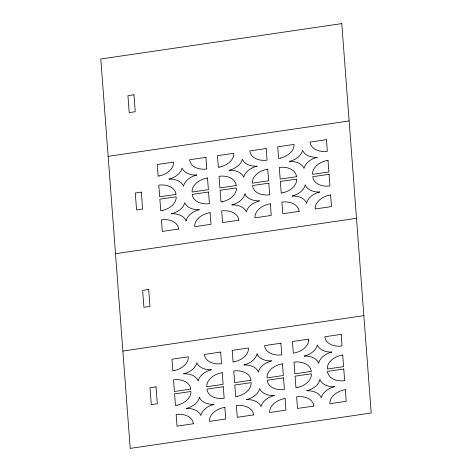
<?xml version="1.0" encoding="UTF-8"?>
<svg xmlns="http://www.w3.org/2000/svg" width="472" height="472" viewBox="0 0 472 472"><rect width="100%" height="100%" fill="white"/><g stroke="black" fill="none" stroke-linecap="round" stroke-linejoin="round"><path stroke-width="0.71" d="M108.147 156.35L349.132 120.95M115.51 253.7L356.49 218.3M122.867 351.05L363.853 315.65M308.753 340.312L308.747 339.12L292.451 341.516L293.33 353.168L295 352.844A16.78 11.617 -12.1 0 0 308.753 340.312M318.712 363.115A16.785 11.617 -12.1 0 1 331.928 352.035A16.738 11.588 -12.1 0 1 317.337 345.05A16.785 11.617 -12.1 0 1 304.098 356.124A16.738 11.588 -12.1 0 1 318.688 363.115M198.222 380.81A16.785 11.617 -12.1 0 1 211.438 369.735A16.738 11.588 -12.1 0 1 196.842 362.75A16.785 11.617 -12.1 0 1 183.602 373.824A16.738 11.588 -12.1 0 1 198.199 380.815M258.455 371.966A16.785 11.617 -12.1 0 1 271.671 360.885A16.738 11.588 -12.1 0 1 257.075 353.9M258.432 371.966A16.738 11.588 -12.1 0 0 243.835 364.986A16.785 11.617 -12.1 0 0 257.051 353.9M199.461 397.4A16.738 11.588 -12.1 0 0 214.058 404.38A16.785 11.617 -12.1 0 0 200.842 415.466A16.738 11.588 -12.1 0 0 186.222 408.481A16.785 11.617 -12.1 0 0 199.438 397.4M319.957 379.7A16.738 11.588 -12.1 0 0 334.548 386.68A16.785 11.617 -12.1 0 0 321.332 397.766A16.738 11.588 -12.1 0 0 306.717 390.786A16.785 11.617 -12.1 0 0 319.928 379.7M306.617 203.066A16.785 11.617 -12.1 0 1 319.827 191.986A16.738 11.588 -12.1 0 1 305.236 185M306.593 203.066A16.738 11.588 -12.1 0 0 291.997 196.081A16.785 11.617 -12.1 0 0 305.213 185M186.121 220.766A16.785 11.617 -12.1 0 1 199.337 209.686A16.738 11.588 -12.1 0 1 184.741 202.7A16.785 11.617 -12.1 0 1 171.507 213.775M171.507 213.781A16.738 11.588 -12.1 0 1 186.098 220.766M244.98 193.85A16.738 11.588 -12.1 0 0 259.57 200.836A16.785 11.617 -12.1 0 0 246.36 211.916A16.738 11.588 -12.1 0 0 231.74 204.936A16.785 11.617 -12.1 0 0 244.956 193.85M159.79 175.838L158.12 176.168L157.241 164.516L173.537 162.12L173.543 163.312A16.78 11.617 -12.1 0 1 159.784 175.832M220.023 166.994L218.353 167.318L217.474 155.666L233.776 153.276L233.776 154.462A16.78 11.617 -12.1 0 1 220.017 166.982M280.279 158.138L278.616 158.468L277.731 146.816L294.032 144.42L294.038 145.612A16.78 11.617 -12.1 0 1 280.279 158.132M207.509 177.991L205.839 178.316A16.78 11.617 -12.1 0 0 192.086 190.847L192.086 192.033L208.388 189.644L207.509 177.991M267.742 169.147L266.072 169.472A16.78 11.617 -12.1 0 0 252.319 181.997L252.325 183.189L268.621 180.794L267.742 169.147M327.999 160.291L326.335 160.616A16.78 11.617 -12.1 0 0 312.576 173.147L312.582 174.333L328.878 171.944L327.999 160.291M162.409 210.494L160.74 210.819L159.86 199.166L176.156 196.777L176.162 197.963A16.78 11.617 -12.1 0 1 162.403 210.482M222.642 201.644L220.973 201.969L220.094 190.322L236.395 187.927L236.395 189.119A16.78 11.617 -12.1 0 1 222.637 201.632M282.899 192.794L281.235 193.119L280.35 181.466L296.652 179.077L296.658 180.263A16.78 11.617 -12.1 0 1 282.899 192.782M210.123 212.642L208.459 212.972A16.78 11.617 -12.1 0 0 194.706 225.498L194.706 226.69L211.008 224.294L210.123 212.642M270.362 203.798L268.692 204.122A16.78 11.617 -12.1 0 0 254.939 216.648L254.945 217.84L271.241 215.444L270.362 203.798M330.618 194.942L328.954 195.272A16.78 11.617 -12.1 0 0 315.196 207.798L315.202 208.99L331.497 206.594L330.618 194.942M174.504 370.538L172.84 370.868L171.961 359.216L188.257 356.82L188.263 358.012A16.78 11.617 -12.1 0 1 174.504 370.532M234.737 361.694L233.074 362.018L232.195 350.371L248.49 347.976L248.496 349.168A16.78 11.617 -12.1 0 1 234.737 361.682M222.223 372.691L220.56 373.016A16.78 11.617 -12.1 0 0 206.807 385.547L206.807 386.733L223.103 384.344L222.223 372.691M282.457 363.847L280.793 364.172A16.78 11.617 -12.1 0 0 267.04 376.697L267.04 377.889L283.342 375.494L282.457 363.847M342.719 354.991L341.049 355.322A16.78 11.617 -12.1 0 0 327.297 367.847L327.297 369.039L343.598 366.644L342.719 354.991M177.124 405.194L175.46 405.519L174.581 393.866L190.877 391.477L190.883 392.663A16.78 11.617 -12.1 0 1 177.124 405.183M237.357 396.344L235.693 396.669L234.814 385.022L251.11 382.627L251.116 383.819A16.78 11.617 -12.1 0 1 237.357 396.332M297.62 387.494L295.95 387.819L295.071 376.166L311.367 373.777L311.373 374.963A16.78 11.617 -12.1 0 1 297.614 387.482M224.843 407.342L223.179 407.672A16.78 11.617 -12.1 0 0 209.426 420.198L209.426 421.39L225.722 418.994L224.843 407.342M285.076 398.498L283.412 398.822A16.78 11.617 -12.1 0 0 269.659 411.348L269.659 412.54L285.961 410.144L285.076 398.498M345.339 389.642L343.669 389.972A16.78 11.617 -12.1 0 0 329.916 402.498L329.916 403.69L346.218 401.294L345.339 389.642M341.775 23.6L100.79 59L130.225 448.4L371.21 413L341.775 23.6M133.954 94.784L127.93 95.668L129.21 112.601L135.234 111.716L133.954 94.784M205.945 157.365L189.65 159.754L189.821 160.922A16.78 11.617 -12.1 0 0 205.149 169.165L206.825 169.011L205.945 157.365M266.178 148.515L249.883 150.91L250.054 152.072A16.78 11.617 -12.1 0 0 265.382 160.321L267.063 160.161L266.178 148.515M326.441 139.665L310.139 142.054L310.316 143.222A16.78 11.617 -12.1 0 0 325.645 151.465L327.32 151.311L326.441 139.665M141.311 192.133L135.287 193.018L136.567 209.952L142.591 209.066L141.311 192.133M175.979 194.399L159.683 196.794L158.798 185.148L160.48 184.983A16.78 11.617 -12.1 0 1 175.802 193.237L175.979 194.399M236.212 185.555L219.917 187.95L219.037 176.298L220.713 176.133A16.78 11.617 -12.1 0 1 236.035 184.387L236.212 185.555M296.469 176.705L280.173 179.095L279.294 167.448L280.97 167.283A16.78 11.617 -12.1 0 1 296.298 175.537L296.469 176.705M208.565 192.015L192.269 194.405L192.44 195.573A16.78 11.617 -12.1 0 0 207.768 203.815L209.444 203.662L208.565 192.015M268.798 183.165L252.502 185.561L252.673 186.723A16.78 11.617 -12.1 0 0 268.002 194.971L269.683 194.812L268.798 183.165M329.061 174.315L312.759 176.705L312.93 177.873A16.78 11.617 -12.1 0 0 328.264 186.115L329.94 185.962L329.061 174.315M178.599 229.056L162.303 231.445L161.418 219.799L163.1 219.633A16.78 11.617 -12.1 0 1 178.422 227.887L178.599 229.056M238.832 220.206L222.536 222.601L221.657 210.949L223.333 210.783A16.78 11.617 -12.1 0 1 238.655 219.037L238.832 220.206M299.089 211.356L282.793 213.745L281.914 202.099L283.589 201.933A16.78 11.617 -12.1 0 1 298.912 210.188L299.089 211.356M148.668 289.483L142.644 290.368L143.925 307.301L149.948 306.416L148.668 289.483M220.666 352.065L204.364 354.454L204.541 355.623A16.78 11.617 -12.1 0 0 219.869 363.865L221.545 363.711L220.666 352.065M280.899 343.215L264.603 345.61L264.774 346.772A16.78 11.617 -12.1 0 0 280.102 355.021L281.778 354.861L280.899 343.215M341.156 334.365L324.86 336.754L325.031 337.922A16.78 11.617 -12.1 0 0 340.359 346.165L342.041 346.011L341.156 334.365M156.031 386.833L150.007 387.718L151.288 404.651L157.312 403.767L156.031 386.833M190.7 389.105L174.398 391.494L173.519 379.848L175.195 379.683A16.78 11.617 -12.1 0 1 190.523 387.937L190.7 389.105M250.933 380.255L234.631 382.65L233.752 370.998L235.434 370.833A16.78 11.617 -12.1 0 1 250.756 379.087L250.933 380.255M311.19 371.405L294.894 373.794L294.009 362.148L295.69 361.983A16.78 11.617 -12.1 0 1 311.013 370.237L311.19 371.405M223.285 386.716L206.984 389.105L207.161 390.273A16.78 11.617 -12.1 0 0 222.489 398.516L224.165 398.362L223.285 386.716M283.519 377.865L267.223 380.261L267.394 381.423A16.78 11.617 -12.1 0 0 282.722 389.671L284.398 389.512L283.519 377.865M343.775 369.016L327.479 371.411L327.651 372.573A16.78 11.617 -12.1 0 0 342.979 380.821L344.654 380.662L343.775 369.016M193.319 423.756L177.018 426.145L176.139 414.499L177.814 414.333A16.78 11.617 -12.1 0 1 193.142 422.587L193.319 423.756M253.552 414.906L237.251 417.301L236.372 405.649L238.053 405.483A16.78 11.617 -12.1 0 1 253.375 413.743L253.552 414.906M313.809 406.056L297.513 408.451L296.628 396.799L298.31 396.633A16.78 11.617 -12.1 0 1 313.632 404.887L313.809 406.056M274.291 395.542A16.785 11.617 -12.1 0 0 261.075 406.616A16.738 11.588 -12.1 0 0 246.455 399.637A16.785 11.617 -12.1 0 0 259.671 388.556A16.738 11.588 -12.1 0 0 274.291 395.536M256.951 166.185A16.785 11.617 -12.1 0 0 243.741 177.265A16.738 11.588 -12.1 0 0 229.121 170.286A16.785 11.617 -12.1 0 0 242.337 159.2A16.738 11.588 -12.1 0 0 256.951 166.179M196.718 175.035A16.785 11.617 -12.1 0 0 183.502 186.11A16.738 11.588 -12.1 0 0 168.887 179.13A16.785 11.617 -12.1 0 0 182.098 168.05A16.738 11.588 -12.1 0 0 196.718 175.029M317.208 157.335A16.785 11.617 -12.1 0 0 303.998 168.41A16.738 11.588 -12.1 0 0 289.377 161.43A16.785 11.617 -12.1 0 0 302.593 150.35A16.738 11.588 -12.1 0 0 317.213 157.329"/></g></svg>
